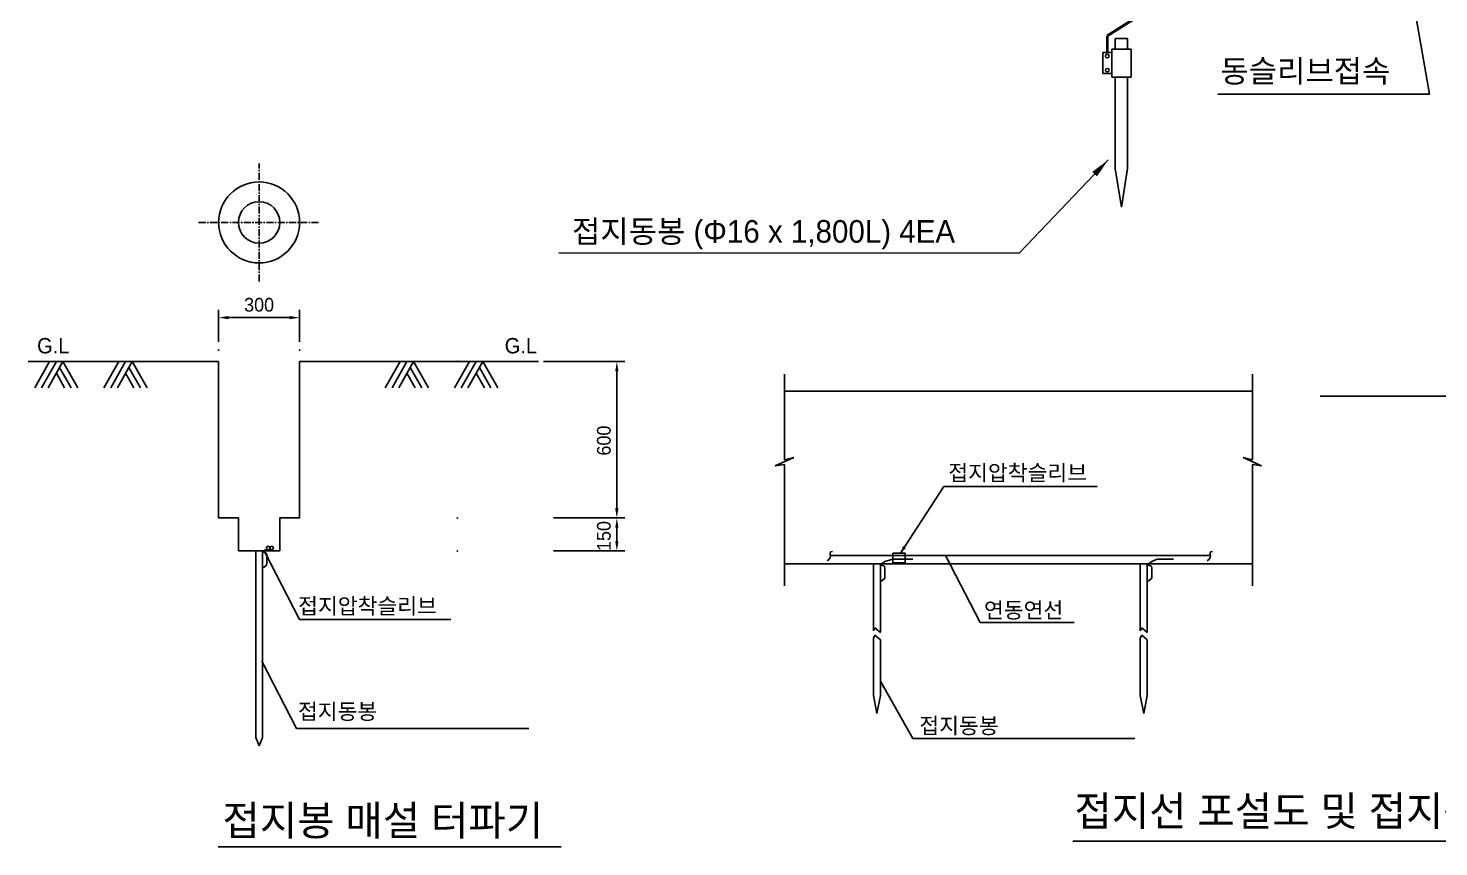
# Model space of a CAD drawing. Header units: millimetres. Extents: x 47 to 694, y -2 to 544.
# Drawn here: x 47 to 296.9, y 6.6 to 151.5 of the extents above; entities that cross this region are included whole.
import ezdxf
from ezdxf.enums import TextEntityAlignment as Align

# ---------------------------------------------------------------- set-up
doc = ezdxf.new("R2010")
doc.units = ezdxf.units.MM
doc.linetypes.add('CENTER', pattern=[2, 1.25, -0.25, 0.25, -0.25])
for name, color, linetype in [('DIM1', 9, 'Continuous'), ('INI', 7, 'Continuous'), ('NAME', 90, 'Continuous'), ('STYLE2', 7, 'Continuous'), ('STYLE3', 7, 'Continuous'), ('SYMB', 7, 'Continuous'), ('TEXT', 3, 'Continuous')]:
    doc.layers.add(name, color=color, linetype=linetype)
doc.styles.add('HY헤드라인M', font='H2GTRE.TTF')
doc.styles.get("Standard").update_dxf_attribs({"font": 'H2GTRE.TTF'})
doc.styles.add('굴림', font='H2GTRE.TTF')
doc.dimstyles.new('ISO-25', dxfattribs={"dimtxt": 2.5, "dimasz": 3.5, "dimexe": 1.25, "dimexo": 0.625, "dimtad": 1, "dimtxsty": 'Standard', "dimcen": 2.5, "dimadec": 0, "dimazin": 0, "dimtfac": 1, "dimtmove": 0, "dimatfit": 3, "dimfxl": 1, "dimarcsym": 0})

msp = doc.modelspace()

# ---------------------------------------------------------------- linework, layer by layer
at = {"layer": 'DIM1', "color": 7, "linetype": 'ByBlock', "ltscale": 10, "const_width": 0.5}
for points in [[(238.21, 150.17), (339.05, 213.67)], [(238.21, 150.17), (238.21, 147.19)]]:
    msp.add_lwpolyline(points, dxfattribs=at)
at = {"layer": 'INI', "color": 1, "linetype": 'CENTER'}
for p, q in [((87.9, 106.67), (87.9, 127.57)), ((77.19, 117.12), (98.61, 117.12))]:
    msp.add_line(p, q, dxfattribs=at)
at = {"layer": 'INI'}
for p, q in [((46.99, 92.5), (80.73, 92.5)), ((50.78, 92.5), (48.14, 87.84)), ((51.98, 92.5), (49.34, 87.84)), ((53.15, 92.5), (50.51, 87.84)), ((53.15, 92.5), (55.8, 87.84)), ((63.04, 92.5), (60.4, 87.84)), ((64.24, 92.5), (61.6, 87.84)), ((65.42, 92.5), (62.78, 87.84)), ((65.42, 92.5), (68.06, 87.84)), ((80.73, 92.5), (80.73, 64.81)), ((95.07, 92.5), (95.07, 64.81)), ((95.07, 92.5), (137.43, 92.5)), ((112.9, 92.5), (110.26, 87.84)), ((114.1, 92.5), (111.46, 87.84)), ((115.28, 92.5), (112.64, 87.84)), ((115.28, 92.5), (117.92, 87.84)), ((125.16, 92.5), (122.52, 87.84)), ((123.04, 92.5), (136.59, 92.5)), ((126.36, 92.5), (123.72, 87.84)), ((127.54, 92.5), (124.9, 87.84)), ((127.54, 92.5), (130.18, 87.84)), ((51.97, 90.41), (53.42, 87.84)), ((52.55, 91.44), (54.6, 87.84)), ((64.23, 90.41), (65.68, 87.84)), ((64.82, 91.44), (66.86, 87.84)), ((114.09, 90.41), (115.54, 87.84)), ((114.68, 91.44), (116.72, 87.84)), ((126.35, 90.41), (127.81, 87.84)), ((126.94, 91.44), (128.98, 87.84)), ((180.97, 90.24), (180.97, 75.11)), ((263.93, 90.24), (263.93, 75.11)), ((180.97, 87.25), (263.93, 87.25)), ((182.63, 75.5), (179.36, 74.02)), ((180.97, 75.11), (182.63, 75.5)), ((263.93, 75.11), (262.26, 75.5)), ((262.26, 75.5), (265.53, 74.02)), ((179.36, 74.02), (180.97, 74.28)), ((180.97, 74.28), (180.97, 52.76)), ((263.93, 74.28), (263.93, 52.76)), ((265.53, 74.02), (263.93, 74.28)), ((201.54, 58.53), (209.25, 70.39)), ((209.25, 70.39), (236.38, 70.39)), ((80.74, 64.8), (84.22, 64.8)), ((84.23, 64.79), (84.23, 58.95)), ((91.57, 64.79), (91.57, 58.96)), ((91.58, 64.8), (95.06, 64.8)), ((84.23, 58.95), (87.32, 58.95)), ((87.32, 58.95), (87.32, 25.91)), ((88.48, 58.95), (88.48, 25.91)), ((88.48, 58.95), (91.56, 58.95)), ((88.48, 58.75), (89.06, 58.61)), ((88.64, 58.8), (88.62, 58.72)), ((89.24, 59.34), (88.75, 58.97)), ((88.8, 58.7), (88.8, 58.68)), ((89.35, 59.2), (88.91, 58.86)), ((88.93, 58.74), (95.06, 46.84)), ((89.24, 58.28), (89.24, 56.6)), ((188.91, 57.52), (188.55, 57.21)), ((189.08, 57.79), (188.91, 57.52)), ((189.12, 58.04), (189.08, 57.79)), ((189.16, 58.78), (189.1, 58.52)), ((189.1, 58.52), (189.11, 58.28)), ((189.11, 58.28), (189.12, 58.04)), ((189.11, 58.16), (256.45, 58.16)), ((189.48, 58.86), (189.16, 58.78)), ((200.22, 58.53), (202.39, 58.53)), ((200.22, 58.53), (200.22, 56.87)), ((202.39, 56.87), (202.39, 58.53)), ((209.54, 58.16), (215.66, 46.26)), ((247.06, 57.51), (246.07, 57.09)), ((249.94, 57.51), (247.06, 57.51)), ((256.25, 57.52), (255.89, 57.21)), ((256.42, 57.79), (256.25, 57.52)), ((256.46, 58.04), (256.42, 57.79)), ((256.5, 58.78), (256.44, 58.52)), ((256.44, 58.52), (256.45, 58.28)), ((256.45, 58.28), (256.46, 58.04)), ((256.82, 58.86), (256.5, 58.78)), ((88.49, 56.06), (88.48, 56.07)), ((89.13, 56.37), (88.8, 56.1)), ((180.97, 56.68), (198.55, 56.68)), ((196.74, 56.68), (196.74, 44.81)), ((197.99, 56.68), (197.99, 44.52)), ((197.99, 56.48), (198.59, 56.33)), ((198.16, 56.53), (198.14, 56.44)), ((198.78, 57.09), (198.27, 56.7)), ((198.55, 56.68), (244.03, 56.68)), ((200.22, 57.47), (198.78, 57.09)), ((198.78, 55.98), (198.78, 54.23)), ((203.76, 57.47), (200.22, 57.47)), ((200.22, 56.87), (202.39, 56.87)), ((244.03, 56.68), (244.03, 44.81)), ((244.03, 56.68), (245.84, 56.68)), ((245.28, 56.68), (245.28, 44.52)), ((245.28, 56.48), (245.88, 56.33)), ((245.45, 56.53), (245.42, 56.44)), ((246.07, 57.09), (245.56, 56.7)), ((245.84, 56.68), (263.93, 56.68)), ((246.07, 55.98), (246.07, 54.23)), ((198, 53.67), (197.99, 53.67)), ((198.66, 53.99), (198.32, 53.71)), ((245.29, 53.67), (245.28, 53.67)), ((245.95, 53.99), (245.61, 53.71)), ((95.06, 46.84), (121.87, 46.84)), ((196.74, 44.81), (197, 45.35)), ((197, 45.35), (197.99, 44.52)), ((215.66, 46.26), (232.35, 46.26)), ((244.03, 44.81), (244.29, 45.35)), ((244.29, 45.35), (245.28, 44.52)), ((196.74, 43.49), (197, 44.03)), ((196.74, 43.49), (196.74, 33.33)), ((197, 44.03), (197.99, 43.2)), ((197.99, 43.2), (197.99, 33.33)), ((244.03, 43.49), (244.29, 44.03)), ((244.03, 43.49), (244.03, 33.33)), ((244.29, 44.03), (245.28, 43.2)), ((245.28, 43.2), (245.28, 33.33)), ((88.4, 39.44), (94.53, 27.54)), ((197.99, 35.88), (203.76, 25.76)), ((196.74, 33.33), (197.37, 30.19)), ((197.37, 30.19), (197.99, 33.33)), ((244.03, 33.33), (244.66, 30.19)), ((244.66, 30.19), (245.28, 33.33)), ((94.53, 27.54), (135.69, 27.54)), ((87.9, 24.46), (87.32, 25.91)), ((87.9, 24.46), (88.48, 25.91)), ((203.76, 25.76), (243.1, 25.76))]:
    msp.add_line(p, q, dxfattribs=at)
msp.add_lwpolyline([(87.32, 58.95), (88.48, 58.95)], dxfattribs=at)
for centre, radius in [((87.9, 117.12), 7.17), ((87.9, 117.12), 3.67), ((89.52, 59.48), 0.316), ((90.13, 59.48), 0.316)]:
    msp.add_circle(centre, radius, dxfattribs=at)
for centre, radius, start, end in [((80.74, 64.81), 0.00817, 180, 270), ((84.22, 64.79), 0.00817, 0, 90), ((91.58, 64.79), 0.00817, 90, 180), ((95.06, 64.81), 0.00817, 270, 0), ((88.93, 58.73), 0.299, 127.6086, 166.3524), ((89.09, 58.63), 0.299, 127.6086, 166.3524), ((88.68, 58.2), 0.567, 8.4882, 47.4665), ((91.56, 58.96), 0.00817, 270, 0), ((88.61, 56.34), 0.299, 246.9058, 308.8735), ((88.94, 56.6), 0.299, 308.8735, 0), ((198.46, 56.46), 0.312, 127.6086, 166.3524), ((198.19, 55.9), 0.593, 8.4882, 47.4665), ((245.75, 56.46), 0.312, 127.6086, 166.3524), ((245.48, 55.9), 0.593, 8.4882, 47.4665), ((198.13, 53.95), 0.312, 246.9058, 308.8735), ((198.47, 54.23), 0.312, 308.8735, 0), ((245.41, 53.95), 0.312, 246.9058, 308.8735), ((245.75, 54.23), 0.312, 308.8735, 0)]:
    msp.add_arc(centre, radius, start, end, dxfattribs=at)
for p in [(80.73, 94.52), (95.07, 94.52), (123.03, 92.5), (123.03, 64.8), (123.03, 64.8), (123.03, 58.95)]:
    msp.add_point(p, dxfattribs=at)
for points in [[(89.31, 57.55), (89.68, 57.73), (88.93, 58.74)], [(201.98, 59.82), (202.51, 59.45), (201.54, 58.53)], [(209.92, 56.97), (210.28, 57.16), (209.53, 58.17)], [(88.78, 38.25), (89.15, 38.44), (88.4, 39.44)], [(198.42, 34.7), (198.78, 34.91), (197.99, 35.88)]]:
    msp.add_solid(points, dxfattribs=at)
at = {"layer": 'STYLE3', "color": 1}
for p, q in [((80.73, 95.97), (80.73, 101.65)), ((93.33, 100.26), (82.47, 100.26)), ((95.07, 95.97), (95.07, 101.65)), ((138.31, 92.5), (152.68, 92.5)), ((151.29, 90.77), (151.29, 66.53)), ((140.06, 64.8), (152.68, 64.8)), ((143.53, 64.8), (152.68, 64.8)), ((151.29, 63.06), (151.29, 60.68)), ((140.06, 58.95), (152.68, 58.95))]:
    msp.add_line(p, q, dxfattribs=at)
for points in [[(82.47, 100.55), (82.47, 99.97), (80.73, 100.26)], [(93.33, 100.55), (93.33, 99.97), (95.07, 100.26)], [(151, 90.77), (151.58, 90.77), (151.29, 92.5)], [(151, 66.53), (151.58, 66.53), (151.29, 64.8)], [(151, 63.06), (151.58, 63.06), (151.29, 64.8)], [(151, 60.68), (151.58, 60.68), (151.29, 58.95)]]:
    msp.add_solid(points, dxfattribs=at)
at = {"layer": 'SYMB', "color": 7}
for p, q in [((242.41, 147.82), (238.98, 147.82)), ((238.98, 147.82), (238.98, 142.83)), ((239.61, 149.68), (239.61, 147.82)), ((241.79, 149.68), (239.61, 149.68)), ((241.79, 149.68), (241.79, 147.82)), ((242.41, 147.82), (242.41, 142.83)), ((237.43, 147.19), (238.98, 147.19)), ((237.43, 147.19), (237.43, 143.46)), ((237.43, 143.46), (238.98, 143.46)), ((242.41, 142.83), (238.98, 142.83)), ((239.61, 142.83), (239.61, 126.64)), ((241.79, 142.83), (241.79, 126.64)), ((239.61, 126.64), (240.7, 119.79)), ((241.79, 126.64), (240.7, 119.79))]:
    msp.add_line(p, q, dxfattribs=at)
for centre in [(238.19, 146.57), (238.19, 144.08)]:
    msp.add_circle(centre, 0.316, dxfattribs=at)
at = {"layer": 'TEXT'}
for points in [[(275.94, 86.37), (324.58, 86.37)], [(232.07, 7.54), (356.98, 7.54)], [(80.62, 6.58), (141.4, 6.58)]]:
    msp.add_lwpolyline(points, dxfattribs=at)

# ---------------------------------------------------------------- texts
at = {"layer": 'NAME', "color": 7}
for s, height, style, p in [('동슬리브접속', 4, '굴림', (258.24, 141.91)), ('접지압착슬리브', 2.8, 'HY헤드라인M', (94.81, 47.79)), ('접지동봉', 2.8, 'HY헤드라인M', (94.78, 29.13))]:
    msp.add_text(s, height=height, dxfattribs=dict(at, style=style)).set_placement(p)
at = {"layer": 'NAME', "color": 7, "style": '굴림'}
msp.add_text('접지동봉 (Φ16 x 1,800L) 4EA', height=4, rotation=360, dxfattribs=at).set_placement((143.34, 113.53))
at = {"layer": 'STYLE2', "style": 'HY헤드라인M'}
for s, height, p in [('G.L', 2.722, (48.56, 93.93)), ('G.L', 2.722, (131.42, 93.93)), ('접지압착슬리브', 2.8, (210.02, 71.39)), ('연동연선', 2.8, (216.34, 47.08)), ('접지동봉 ', 2.8, (204.9, 26.6))]:
    msp.add_text(s, height=height, dxfattribs=at).set_placement(p)
at = {"layer": 'STYLE3', "style": 'HY헤드라인M'}
for s, p in [('600', (150.2, 75.84)), ('150', (150.2, 58.94))]:
    msp.add_text(s, height=2.431, rotation=90, dxfattribs=at).set_placement(p)
at = {"layer": 'STYLE3', "insert": (87.9, 102.52), "char_height": 2.431, "attachment_point": 5, "style": 'HY헤드라인M'}
msp.add_mtext('\\A1;300', dxfattribs=at)
at = {"layer": 'TEXT', "style": 'HY헤드라인M'}
for s, p in [('접지선 포설도 및 접지동봉시 설치상세도 ', (232.37, 12.91)), ('접지봉 매설 터파기', (81.4, 11.22))]:
    msp.add_text(s, height=5.28, dxfattribs=at).set_placement(p, align=Align.MIDDLE_LEFT)

# ---------------------------------------------------------------- leaders
for points in [[(288.48, 179.14), (295.27, 139.83), (257.78, 139.83)], [(238.37, 128.2), (222.63, 111.76), (141.02, 111.69)]]:
    msp.add_leader(points, dimstyle='ISO-25', override={"dimgap": 0.625, "dimtad": 0})

doc.saveas('drawing.dxf')
